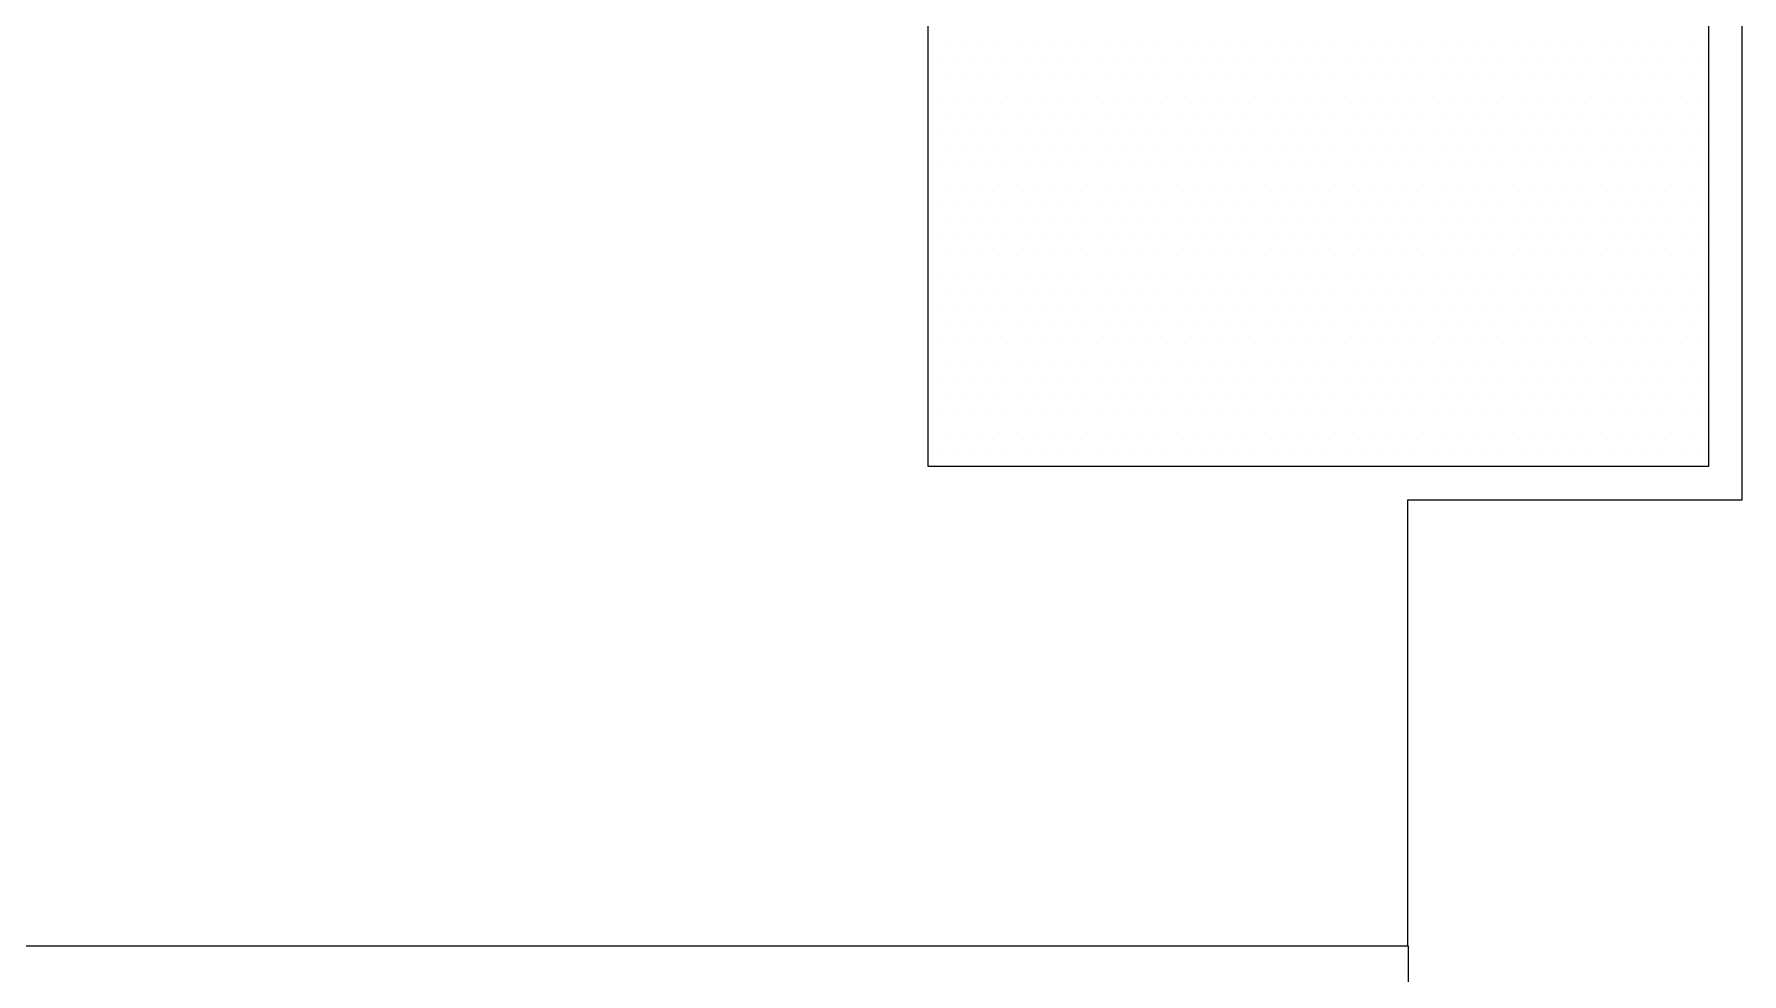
# Model space of a CAD drawing. Header units: metres. Extents: x 2480 to 2687, y 830 to 1066.
# Drawn here: x 2644.72 to 2652.38, y 887.26 to 891.48 of the extents above; entities that cross this region are included whole.
import ezdxf

# ---------------------------------------------------------------- set-up
doc = ezdxf.new("R2010")
doc.units = ezdxf.units.M

msp = doc.modelspace()

# ---------------------------------------------------------------- linework, layer by layer
at = {"color": 18, "true_color": 0x000000}
for p, q in [((2652.3774, 895.6851), (2652.3774, 889.3851)), ((2648.7274, 889.5351), (2648.7274, 895.5351)), ((2652.2274, 895.5351), (2652.2274, 889.5351)), ((2652.2274, 889.5351), (2648.7274, 889.5351)), ((2652.3774, 889.3851), (2650.8774, 889.3851)), ((2650.8774, 889.3851), (2650.8774, 887.3851)), ((2638.55, 887.3851), (2650.88, 887.3851)), ((2650.88, 887.3851), (2650.88, 873.7351))]:
    msp.add_line(p, q, dxfattribs=at)
at = {"color": 5, "linetype": 'Continuous'}
for p, q in [((2648.7279, 891.4355), (2648.7279, 891.4355)), ((2648.8072, 891.4355), (2648.8072, 891.4355)), ((2648.8866, 891.4355), (2648.8866, 891.4355)), ((2648.966, 891.4355), (2648.966, 891.4355)), ((2649.0454, 891.4355), (2649.0454, 891.4355)), ((2649.1247, 891.4355), (2649.1247, 891.4355)), ((2649.2041, 891.4355), (2649.2041, 891.4355)), ((2649.2835, 891.4355), (2649.2835, 891.4355)), ((2649.3629, 891.4355), (2649.3629, 891.4355)), ((2649.4422, 891.4355), (2649.4422, 891.4355)), ((2649.5216, 891.4355), (2649.5216, 891.4355)), ((2649.601, 891.4355), (2649.601, 891.4355)), ((2649.6804, 891.4355), (2649.6804, 891.4355)), ((2649.7597, 891.4355), (2649.7597, 891.4355)), ((2649.8391, 891.4355), (2649.8391, 891.4355)), ((2649.9185, 891.4355), (2649.9185, 891.4355)), ((2649.9979, 891.4355), (2649.9979, 891.4355)), ((2650.0772, 891.4355), (2650.0772, 891.4355)), ((2650.1566, 891.4355), (2650.1566, 891.4355)), ((2650.236, 891.4355), (2650.236, 891.4355)), ((2650.3154, 891.4355), (2650.3154, 891.4355)), ((2650.3947, 891.4355), (2650.3947, 891.4355)), ((2650.4741, 891.4355), (2650.4741, 891.4355)), ((2650.5535, 891.4355), (2650.5535, 891.4355)), ((2650.6329, 891.4355), (2650.6329, 891.4355)), ((2650.7122, 891.4355), (2650.7122, 891.4355)), ((2650.7916, 891.4355), (2650.7916, 891.4355)), ((2650.871, 891.4355), (2650.871, 891.4355)), ((2650.9504, 891.4355), (2650.9504, 891.4355)), ((2651.0297, 891.4355), (2651.0297, 891.4355)), ((2651.1091, 891.4355), (2651.1091, 891.4355)), ((2651.1885, 891.4355), (2651.1885, 891.4355)), ((2651.2679, 891.4355), (2651.2679, 891.4355)), ((2651.3472, 891.4355), (2651.3472, 891.4355)), ((2651.4266, 891.4355), (2651.4266, 891.4355)), ((2651.506, 891.4355), (2651.506, 891.4355)), ((2651.5854, 891.4355), (2651.5854, 891.4355)), ((2651.6647, 891.4355), (2651.6647, 891.4355)), ((2651.7441, 891.4355), (2651.7441, 891.4355)), ((2651.8235, 891.4355), (2651.8235, 891.4355)), ((2651.9029, 891.4355), (2651.9029, 891.4355)), ((2651.9822, 891.4355), (2651.9822, 891.4355)), ((2652.0616, 891.4355), (2652.0616, 891.4355)), ((2652.141, 891.4355), (2652.141, 891.4355)), ((2652.2204, 891.4355), (2652.2204, 891.4355)), ((2648.7675, 891.3561), (2648.7675, 891.3561)), ((2648.8469, 891.3561), (2648.8469, 891.3561)), ((2648.9263, 891.3561), (2648.9263, 891.3561)), ((2649.0057, 891.3561), (2649.0057, 891.3561)), ((2649.085, 891.3561), (2649.085, 891.3561)), ((2649.1644, 891.3561), (2649.1644, 891.3561)), ((2649.2438, 891.3561), (2649.2438, 891.3561)), ((2649.3232, 891.3561), (2649.3232, 891.3561)), ((2649.4025, 891.3561), (2649.4025, 891.3561)), ((2649.4819, 891.3561), (2649.4819, 891.3561)), ((2649.5613, 891.3561), (2649.5613, 891.3561)), ((2649.6407, 891.3561), (2649.6407, 891.3561)), ((2649.72, 891.3561), (2649.72, 891.3561)), ((2649.7994, 891.3561), (2649.7994, 891.3561)), ((2649.8788, 891.3561), (2649.8788, 891.3561)), ((2649.9582, 891.3561), (2649.9582, 891.3561)), ((2650.0375, 891.3561), (2650.0375, 891.3561)), ((2650.1169, 891.3561), (2650.1169, 891.3561)), ((2650.1963, 891.3561), (2650.1963, 891.3561)), ((2650.2757, 891.3561), (2650.2757, 891.3561)), ((2650.355, 891.3561), (2650.355, 891.3561)), ((2650.4344, 891.3561), (2650.4344, 891.3561)), ((2650.5138, 891.3561), (2650.5138, 891.3561)), ((2650.5932, 891.3561), (2650.5932, 891.3561)), ((2650.6725, 891.3561), (2650.6725, 891.3561)), ((2650.7519, 891.3561), (2650.7519, 891.3561)), ((2650.8313, 891.3561), (2650.8313, 891.3561)), ((2650.9107, 891.3561), (2650.9107, 891.3561)), ((2650.99, 891.3561), (2650.99, 891.3561)), ((2651.0694, 891.3561), (2651.0694, 891.3561)), ((2651.1488, 891.3561), (2651.1488, 891.3561)), ((2651.2282, 891.3561), (2651.2282, 891.3561)), ((2651.3075, 891.3561), (2651.3075, 891.3561)), ((2651.3869, 891.3561), (2651.3869, 891.3561)), ((2651.4663, 891.3561), (2651.4663, 891.3561)), ((2651.5457, 891.3561), (2651.5457, 891.3561)), ((2651.625, 891.3561), (2651.625, 891.3561)), ((2651.7044, 891.3561), (2651.7044, 891.3561)), ((2651.7838, 891.3561), (2651.7838, 891.3561)), ((2651.8632, 891.3561), (2651.8632, 891.3561)), ((2651.9425, 891.3561), (2651.9425, 891.3561)), ((2652.0219, 891.3561), (2652.0219, 891.3561)), ((2652.1013, 891.3561), (2652.1013, 891.3561)), ((2652.1807, 891.3561), (2652.1807, 891.3561)), ((2648.7279, 891.2767), (2648.7279, 891.2767)), ((2648.8072, 891.2767), (2648.8072, 891.2767)), ((2648.8866, 891.2767), (2648.8866, 891.2767)), ((2648.966, 891.2767), (2648.966, 891.2767)), ((2649.0454, 891.2767), (2649.0454, 891.2767)), ((2649.1247, 891.2767), (2649.1247, 891.2767)), ((2649.2041, 891.2767), (2649.2041, 891.2767)), ((2649.2835, 891.2767), (2649.2835, 891.2767)), ((2649.3629, 891.2767), (2649.3629, 891.2767)), ((2649.4422, 891.2767), (2649.4422, 891.2767)), ((2649.5216, 891.2767), (2649.5216, 891.2767)), ((2649.601, 891.2767), (2649.601, 891.2767)), ((2649.6804, 891.2767), (2649.6804, 891.2767)), ((2649.7597, 891.2767), (2649.7597, 891.2767)), ((2649.8391, 891.2767), (2649.8391, 891.2767)), ((2649.9185, 891.2767), (2649.9185, 891.2767)), ((2649.9979, 891.2767), (2649.9979, 891.2767)), ((2650.0772, 891.2767), (2650.0772, 891.2767)), ((2650.1566, 891.2767), (2650.1566, 891.2767)), ((2650.236, 891.2767), (2650.236, 891.2767)), ((2650.3154, 891.2767), (2650.3154, 891.2767)), ((2650.3947, 891.2767), (2650.3947, 891.2767)), ((2650.4741, 891.2767), (2650.4741, 891.2767)), ((2650.5535, 891.2767), (2650.5535, 891.2767)), ((2650.6329, 891.2767), (2650.6329, 891.2767)), ((2650.7122, 891.2767), (2650.7122, 891.2767)), ((2650.7916, 891.2767), (2650.7916, 891.2767)), ((2650.871, 891.2767), (2650.871, 891.2767)), ((2650.9504, 891.2767), (2650.9504, 891.2767)), ((2651.0297, 891.2767), (2651.0297, 891.2767)), ((2651.1091, 891.2767), (2651.1091, 891.2767)), ((2651.1885, 891.2767), (2651.1885, 891.2767)), ((2651.2679, 891.2767), (2651.2679, 891.2767)), ((2651.3472, 891.2767), (2651.3472, 891.2767)), ((2651.4266, 891.2767), (2651.4266, 891.2767)), ((2651.506, 891.2767), (2651.506, 891.2767)), ((2651.5854, 891.2767), (2651.5854, 891.2767)), ((2651.6647, 891.2767), (2651.6647, 891.2767)), ((2651.7441, 891.2767), (2651.7441, 891.2767)), ((2651.8235, 891.2767), (2651.8235, 891.2767)), ((2651.9029, 891.2767), (2651.9029, 891.2767)), ((2651.9822, 891.2767), (2651.9822, 891.2767)), ((2652.0616, 891.2767), (2652.0616, 891.2767)), ((2652.141, 891.2767), (2652.141, 891.2767)), ((2652.2204, 891.2767), (2652.2204, 891.2767)), ((2648.7675, 891.1973), (2648.7675, 891.1973)), ((2648.8469, 891.1973), (2648.8469, 891.1973)), ((2648.9263, 891.1973), (2648.9263, 891.1973)), ((2649.0057, 891.1973), (2649.0057, 891.1973)), ((2649.085, 891.1973), (2649.085, 891.1973)), ((2649.1644, 891.1973), (2649.1644, 891.1973)), ((2649.2438, 891.1973), (2649.2438, 891.1973)), ((2649.3232, 891.1973), (2649.3232, 891.1973)), ((2649.4025, 891.1973), (2649.4025, 891.1973)), ((2649.4819, 891.1973), (2649.4819, 891.1973)), ((2649.5613, 891.1973), (2649.5613, 891.1973)), ((2649.6407, 891.1973), (2649.6407, 891.1973)), ((2649.72, 891.1973), (2649.72, 891.1973)), ((2649.7994, 891.1973), (2649.7994, 891.1973)), ((2649.8788, 891.1973), (2649.8788, 891.1973)), ((2649.9582, 891.1973), (2649.9582, 891.1973)), ((2650.0375, 891.1973), (2650.0375, 891.1973)), ((2650.1169, 891.1973), (2650.1169, 891.1973)), ((2650.1963, 891.1973), (2650.1963, 891.1973)), ((2650.2757, 891.1973), (2650.2757, 891.1973)), ((2650.355, 891.1973), (2650.355, 891.1973)), ((2650.4344, 891.1973), (2650.4344, 891.1973)), ((2650.5138, 891.1973), (2650.5138, 891.1973)), ((2650.5932, 891.1973), (2650.5932, 891.1973)), ((2650.6725, 891.1973), (2650.6725, 891.1973)), ((2650.7519, 891.1973), (2650.7519, 891.1973)), ((2650.8313, 891.1973), (2650.8313, 891.1973)), ((2650.9107, 891.1973), (2650.9107, 891.1973)), ((2650.99, 891.1973), (2650.99, 891.1973)), ((2651.0694, 891.1973), (2651.0694, 891.1973)), ((2651.1488, 891.1973), (2651.1488, 891.1973)), ((2651.2282, 891.1973), (2651.2282, 891.1973)), ((2651.3075, 891.1973), (2651.3075, 891.1973)), ((2651.3869, 891.1973), (2651.3869, 891.1973)), ((2651.4663, 891.1973), (2651.4663, 891.1973)), ((2651.5457, 891.1973), (2651.5457, 891.1973)), ((2651.625, 891.1973), (2651.625, 891.1973)), ((2651.7044, 891.1973), (2651.7044, 891.1973)), ((2651.7838, 891.1973), (2651.7838, 891.1973)), ((2651.8632, 891.1973), (2651.8632, 891.1973)), ((2651.9425, 891.1973), (2651.9425, 891.1973)), ((2652.0219, 891.1973), (2652.0219, 891.1973)), ((2652.1013, 891.1973), (2652.1013, 891.1973)), ((2652.1807, 891.1973), (2652.1807, 891.1973)), ((2648.7279, 891.118), (2648.7279, 891.118)), ((2648.8072, 891.118), (2648.8072, 891.118)), ((2648.8866, 891.118), (2648.8866, 891.118)), ((2648.966, 891.118), (2648.966, 891.118)), ((2649.0454, 891.118), (2649.0454, 891.118)), ((2649.1247, 891.118), (2649.1247, 891.118)), ((2649.2041, 891.118), (2649.2041, 891.118)), ((2649.2835, 891.118), (2649.2835, 891.118)), ((2649.3629, 891.118), (2649.3629, 891.118)), ((2649.4422, 891.118), (2649.4422, 891.118)), ((2649.5216, 891.118), (2649.5216, 891.118)), ((2649.601, 891.118), (2649.601, 891.118)), ((2649.6804, 891.118), (2649.6804, 891.118)), ((2649.7597, 891.118), (2649.7597, 891.118)), ((2649.8391, 891.118), (2649.8391, 891.118)), ((2649.9185, 891.118), (2649.9185, 891.118)), ((2649.9979, 891.118), (2649.9979, 891.118)), ((2650.0772, 891.118), (2650.0772, 891.118)), ((2650.1566, 891.118), (2650.1566, 891.118)), ((2650.236, 891.118), (2650.236, 891.118)), ((2650.3154, 891.118), (2650.3154, 891.118)), ((2650.3947, 891.118), (2650.3947, 891.118)), ((2650.4741, 891.118), (2650.4741, 891.118)), ((2650.5535, 891.118), (2650.5535, 891.118)), ((2650.6329, 891.118), (2650.6329, 891.118)), ((2650.7122, 891.118), (2650.7122, 891.118)), ((2650.7916, 891.118), (2650.7916, 891.118)), ((2650.871, 891.118), (2650.871, 891.118)), ((2650.9504, 891.118), (2650.9504, 891.118)), ((2651.0297, 891.118), (2651.0297, 891.118)), ((2651.1091, 891.118), (2651.1091, 891.118)), ((2651.1885, 891.118), (2651.1885, 891.118)), ((2651.2679, 891.118), (2651.2679, 891.118)), ((2651.3472, 891.118), (2651.3472, 891.118)), ((2651.4266, 891.118), (2651.4266, 891.118)), ((2651.506, 891.118), (2651.506, 891.118)), ((2651.5854, 891.118), (2651.5854, 891.118)), ((2651.6647, 891.118), (2651.6647, 891.118)), ((2651.7441, 891.118), (2651.7441, 891.118)), ((2651.8235, 891.118), (2651.8235, 891.118)), ((2651.9029, 891.118), (2651.9029, 891.118)), ((2651.9822, 891.118), (2651.9822, 891.118)), ((2652.0616, 891.118), (2652.0616, 891.118)), ((2652.141, 891.118), (2652.141, 891.118)), ((2652.2204, 891.118), (2652.2204, 891.118)), ((2648.7675, 891.0386), (2648.7675, 891.0386)), ((2648.8469, 891.0386), (2648.8469, 891.0386)), ((2648.9263, 891.0386), (2648.9263, 891.0386)), ((2649.0057, 891.0386), (2649.0057, 891.0386)), ((2649.085, 891.0386), (2649.085, 891.0386)), ((2649.1644, 891.0386), (2649.1644, 891.0386)), ((2649.2438, 891.0386), (2649.2438, 891.0386)), ((2649.3232, 891.0386), (2649.3232, 891.0386)), ((2649.4025, 891.0386), (2649.4025, 891.0386)), ((2649.4819, 891.0386), (2649.4819, 891.0386)), ((2649.5613, 891.0386), (2649.5613, 891.0386)), ((2649.6407, 891.0386), (2649.6407, 891.0386)), ((2649.72, 891.0386), (2649.72, 891.0386)), ((2649.7994, 891.0386), (2649.7994, 891.0386)), ((2649.8788, 891.0386), (2649.8788, 891.0386)), ((2649.9582, 891.0386), (2649.9582, 891.0386)), ((2650.0375, 891.0386), (2650.0375, 891.0386)), ((2650.1169, 891.0386), (2650.1169, 891.0386)), ((2650.1963, 891.0386), (2650.1963, 891.0386)), ((2650.2757, 891.0386), (2650.2757, 891.0386)), ((2650.355, 891.0386), (2650.355, 891.0386)), ((2650.4344, 891.0386), (2650.4344, 891.0386)), ((2650.5138, 891.0386), (2650.5138, 891.0386)), ((2650.5932, 891.0386), (2650.5932, 891.0386)), ((2650.6725, 891.0386), (2650.6725, 891.0386)), ((2650.7519, 891.0386), (2650.7519, 891.0386)), ((2650.8313, 891.0386), (2650.8313, 891.0386)), ((2650.9107, 891.0386), (2650.9107, 891.0386)), ((2650.99, 891.0386), (2650.99, 891.0386)), ((2651.0694, 891.0386), (2651.0694, 891.0386)), ((2651.1488, 891.0386), (2651.1488, 891.0386)), ((2651.2282, 891.0386), (2651.2282, 891.0386)), ((2651.3075, 891.0386), (2651.3075, 891.0386)), ((2651.3869, 891.0386), (2651.3869, 891.0386)), ((2651.4663, 891.0386), (2651.4663, 891.0386)), ((2651.5457, 891.0386), (2651.5457, 891.0386)), ((2651.625, 891.0386), (2651.625, 891.0386)), ((2651.7044, 891.0386), (2651.7044, 891.0386)), ((2651.7838, 891.0386), (2651.7838, 891.0386)), ((2651.8632, 891.0386), (2651.8632, 891.0386)), ((2651.9425, 891.0386), (2651.9425, 891.0386)), ((2652.0219, 891.0386), (2652.0219, 891.0386)), ((2652.1013, 891.0386), (2652.1013, 891.0386)), ((2652.1807, 891.0386), (2652.1807, 891.0386)), ((2648.7279, 890.9592), (2648.7279, 890.9592)), ((2648.8072, 890.9592), (2648.8072, 890.9592)), ((2648.8866, 890.9592), (2648.8866, 890.9592)), ((2648.966, 890.9592), (2648.966, 890.9592)), ((2649.0454, 890.9592), (2649.0454, 890.9592)), ((2649.1247, 890.9592), (2649.1247, 890.9592)), ((2649.2041, 890.9592), (2649.2041, 890.9592)), ((2649.2835, 890.9592), (2649.2835, 890.9592)), ((2649.3629, 890.9592), (2649.3629, 890.9592)), ((2649.4422, 890.9592), (2649.4422, 890.9592)), ((2649.5216, 890.9592), (2649.5216, 890.9592)), ((2649.601, 890.9592), (2649.601, 890.9592)), ((2649.6804, 890.9592), (2649.6804, 890.9592)), ((2649.7597, 890.9592), (2649.7597, 890.9592)), ((2649.8391, 890.9592), (2649.8391, 890.9592)), ((2649.9185, 890.9592), (2649.9185, 890.9592)), ((2649.9979, 890.9592), (2649.9979, 890.9592)), ((2650.0772, 890.9592), (2650.0772, 890.9592)), ((2650.1566, 890.9592), (2650.1566, 890.9592)), ((2650.236, 890.9592), (2650.236, 890.9592)), ((2650.3154, 890.9592), (2650.3154, 890.9592)), ((2650.3947, 890.9592), (2650.3947, 890.9592)), ((2650.4741, 890.9592), (2650.4741, 890.9592)), ((2650.5535, 890.9592), (2650.5535, 890.9592)), ((2650.6329, 890.9592), (2650.6329, 890.9592)), ((2650.7122, 890.9592), (2650.7122, 890.9592)), ((2650.7916, 890.9592), (2650.7916, 890.9592)), ((2650.871, 890.9592), (2650.871, 890.9592)), ((2650.9504, 890.9592), (2650.9504, 890.9592)), ((2651.0297, 890.9592), (2651.0297, 890.9592)), ((2651.1091, 890.9592), (2651.1091, 890.9592)), ((2651.1885, 890.9592), (2651.1885, 890.9592)), ((2651.2679, 890.9592), (2651.2679, 890.9592)), ((2651.3472, 890.9592), (2651.3472, 890.9592)), ((2651.4266, 890.9592), (2651.4266, 890.9592)), ((2651.506, 890.9592), (2651.506, 890.9592)), ((2651.5854, 890.9592), (2651.5854, 890.9592)), ((2651.6647, 890.9592), (2651.6647, 890.9592)), ((2651.7441, 890.9592), (2651.7441, 890.9592)), ((2651.8235, 890.9592), (2651.8235, 890.9592)), ((2651.9029, 890.9592), (2651.9029, 890.9592)), ((2651.9822, 890.9592), (2651.9822, 890.9592)), ((2652.0616, 890.9592), (2652.0616, 890.9592)), ((2652.141, 890.9592), (2652.141, 890.9592)), ((2652.2204, 890.9592), (2652.2204, 890.9592)), ((2648.7675, 890.8798), (2648.7675, 890.8798)), ((2648.8469, 890.8798), (2648.8469, 890.8798)), ((2648.9263, 890.8798), (2648.9263, 890.8798)), ((2649.0057, 890.8798), (2649.0057, 890.8798)), ((2649.085, 890.8798), (2649.085, 890.8798)), ((2649.1644, 890.8798), (2649.1644, 890.8798)), ((2649.2438, 890.8798), (2649.2438, 890.8798)), ((2649.3232, 890.8798), (2649.3232, 890.8798)), ((2649.4025, 890.8798), (2649.4025, 890.8798)), ((2649.4819, 890.8798), (2649.4819, 890.8798)), ((2649.5613, 890.8798), (2649.5613, 890.8798)), ((2649.6407, 890.8798), (2649.6407, 890.8798)), ((2649.72, 890.8798), (2649.72, 890.8798)), ((2649.7994, 890.8798), (2649.7994, 890.8798)), ((2649.8788, 890.8798), (2649.8788, 890.8798)), ((2649.9582, 890.8798), (2649.9582, 890.8798)), ((2650.0375, 890.8798), (2650.0375, 890.8798)), ((2650.1169, 890.8798), (2650.1169, 890.8798)), ((2650.1963, 890.8798), (2650.1963, 890.8798)), ((2650.2757, 890.8798), (2650.2757, 890.8798)), ((2650.355, 890.8798), (2650.355, 890.8798)), ((2650.4344, 890.8798), (2650.4344, 890.8798)), ((2650.5138, 890.8798), (2650.5138, 890.8798)), ((2650.5932, 890.8798), (2650.5932, 890.8798)), ((2650.6725, 890.8798), (2650.6725, 890.8798)), ((2650.7519, 890.8798), (2650.7519, 890.8798)), ((2650.8313, 890.8798), (2650.8313, 890.8798)), ((2650.9107, 890.8798), (2650.9107, 890.8798)), ((2650.99, 890.8798), (2650.99, 890.8798)), ((2651.0694, 890.8798), (2651.0694, 890.8798)), ((2651.1488, 890.8798), (2651.1488, 890.8798)), ((2651.2282, 890.8798), (2651.2282, 890.8798)), ((2651.3075, 890.8798), (2651.3075, 890.8798)), ((2651.3869, 890.8798), (2651.3869, 890.8798)), ((2651.4663, 890.8798), (2651.4663, 890.8798)), ((2651.5457, 890.8798), (2651.5457, 890.8798)), ((2651.625, 890.8798), (2651.625, 890.8798)), ((2651.7044, 890.8798), (2651.7044, 890.8798)), ((2651.7838, 890.8798), (2651.7838, 890.8798)), ((2651.8632, 890.8798), (2651.8632, 890.8798)), ((2651.9425, 890.8798), (2651.9425, 890.8798)), ((2652.0219, 890.8798), (2652.0219, 890.8798)), ((2652.1013, 890.8798), (2652.1013, 890.8798)), ((2652.1807, 890.8798), (2652.1807, 890.8798)), ((2648.7279, 890.8005), (2648.7279, 890.8005)), ((2648.8072, 890.8005), (2648.8072, 890.8005)), ((2648.8866, 890.8005), (2648.8866, 890.8005)), ((2648.966, 890.8005), (2648.966, 890.8005)), ((2649.0454, 890.8005), (2649.0454, 890.8005)), ((2649.1247, 890.8005), (2649.1247, 890.8005)), ((2649.2041, 890.8005), (2649.2041, 890.8005)), ((2649.2835, 890.8005), (2649.2835, 890.8005)), ((2649.3629, 890.8005), (2649.3629, 890.8005)), ((2649.4422, 890.8005), (2649.4422, 890.8005)), ((2649.5216, 890.8005), (2649.5216, 890.8005)), ((2649.601, 890.8005), (2649.601, 890.8005)), ((2649.6804, 890.8005), (2649.6804, 890.8005)), ((2649.7597, 890.8005), (2649.7597, 890.8005)), ((2649.8391, 890.8005), (2649.8391, 890.8005)), ((2649.9185, 890.8005), (2649.9185, 890.8005)), ((2649.9979, 890.8005), (2649.9979, 890.8005)), ((2650.0772, 890.8005), (2650.0772, 890.8005)), ((2650.1566, 890.8005), (2650.1566, 890.8005)), ((2650.236, 890.8005), (2650.236, 890.8005)), ((2650.3154, 890.8005), (2650.3154, 890.8005)), ((2650.3947, 890.8005), (2650.3947, 890.8005)), ((2650.4741, 890.8005), (2650.4741, 890.8005)), ((2650.5535, 890.8005), (2650.5535, 890.8005)), ((2650.6329, 890.8005), (2650.6329, 890.8005)), ((2650.7122, 890.8005), (2650.7122, 890.8005)), ((2650.7916, 890.8005), (2650.7916, 890.8005)), ((2650.871, 890.8005), (2650.871, 890.8005)), ((2650.9504, 890.8005), (2650.9504, 890.8005)), ((2651.0297, 890.8005), (2651.0297, 890.8005)), ((2651.1091, 890.8005), (2651.1091, 890.8005)), ((2651.1885, 890.8005), (2651.1885, 890.8005)), ((2651.2679, 890.8005), (2651.2679, 890.8005)), ((2651.3472, 890.8005), (2651.3472, 890.8005)), ((2651.4266, 890.8005), (2651.4266, 890.8005)), ((2651.506, 890.8005), (2651.506, 890.8005)), ((2651.5854, 890.8005), (2651.5854, 890.8005)), ((2651.6647, 890.8005), (2651.6647, 890.8005)), ((2651.7441, 890.8005), (2651.7441, 890.8005)), ((2651.8235, 890.8005), (2651.8235, 890.8005)), ((2651.9029, 890.8005), (2651.9029, 890.8005)), ((2651.9822, 890.8005), (2651.9822, 890.8005)), ((2652.0616, 890.8005), (2652.0616, 890.8005)), ((2652.141, 890.8005), (2652.141, 890.8005)), ((2652.2204, 890.8005), (2652.2204, 890.8005)), ((2648.7675, 890.7211), (2648.7675, 890.7211)), ((2648.8469, 890.7211), (2648.8469, 890.7211)), ((2648.9263, 890.7211), (2648.9263, 890.7211)), ((2649.0057, 890.7211), (2649.0057, 890.7211)), ((2649.085, 890.7211), (2649.085, 890.7211)), ((2649.1644, 890.7211), (2649.1644, 890.7211)), ((2649.2438, 890.7211), (2649.2438, 890.7211)), ((2649.3232, 890.7211), (2649.3232, 890.7211)), ((2649.4025, 890.7211), (2649.4025, 890.7211)), ((2649.4819, 890.7211), (2649.4819, 890.7211)), ((2649.5613, 890.7211), (2649.5613, 890.7211)), ((2649.6407, 890.7211), (2649.6407, 890.7211)), ((2649.72, 890.7211), (2649.72, 890.7211)), ((2649.7994, 890.7211), (2649.7994, 890.7211)), ((2649.8788, 890.7211), (2649.8788, 890.7211)), ((2649.9582, 890.7211), (2649.9582, 890.7211)), ((2650.0375, 890.7211), (2650.0375, 890.7211)), ((2650.1169, 890.7211), (2650.1169, 890.7211)), ((2650.1963, 890.7211), (2650.1963, 890.7211)), ((2650.2757, 890.7211), (2650.2757, 890.7211)), ((2650.355, 890.7211), (2650.355, 890.7211)), ((2650.4344, 890.7211), (2650.4344, 890.7211)), ((2650.5138, 890.7211), (2650.5138, 890.7211)), ((2650.5932, 890.7211), (2650.5932, 890.7211)), ((2650.6725, 890.7211), (2650.6725, 890.7211)), ((2650.7519, 890.7211), (2650.7519, 890.7211)), ((2650.8313, 890.7211), (2650.8313, 890.7211)), ((2650.9107, 890.7211), (2650.9107, 890.7211)), ((2650.99, 890.7211), (2650.99, 890.7211)), ((2651.0694, 890.7211), (2651.0694, 890.7211)), ((2651.1488, 890.7211), (2651.1488, 890.7211)), ((2651.2282, 890.7211), (2651.2282, 890.7211)), ((2651.3075, 890.7211), (2651.3075, 890.7211)), ((2651.3869, 890.7211), (2651.3869, 890.7211)), ((2651.4663, 890.7211), (2651.4663, 890.7211)), ((2651.5457, 890.7211), (2651.5457, 890.7211)), ((2651.625, 890.7211), (2651.625, 890.7211)), ((2651.7044, 890.7211), (2651.7044, 890.7211)), ((2651.7838, 890.7211), (2651.7838, 890.7211)), ((2651.8632, 890.7211), (2651.8632, 890.7211)), ((2651.9425, 890.7211), (2651.9425, 890.7211)), ((2652.0219, 890.7211), (2652.0219, 890.7211)), ((2652.1013, 890.7211), (2652.1013, 890.7211)), ((2652.1807, 890.7211), (2652.1807, 890.7211)), ((2648.7279, 890.6417), (2648.7279, 890.6417)), ((2648.8072, 890.6417), (2648.8072, 890.6417)), ((2648.8866, 890.6417), (2648.8866, 890.6417)), ((2648.966, 890.6417), (2648.966, 890.6417)), ((2649.0454, 890.6417), (2649.0454, 890.6417)), ((2649.1247, 890.6417), (2649.1247, 890.6417)), ((2649.2041, 890.6417), (2649.2041, 890.6417)), ((2649.2835, 890.6417), (2649.2835, 890.6417)), ((2649.3629, 890.6417), (2649.3629, 890.6417)), ((2649.4422, 890.6417), (2649.4422, 890.6417)), ((2649.5216, 890.6417), (2649.5216, 890.6417)), ((2649.601, 890.6417), (2649.601, 890.6417)), ((2649.6804, 890.6417), (2649.6804, 890.6417)), ((2649.7597, 890.6417), (2649.7597, 890.6417)), ((2649.8391, 890.6417), (2649.8391, 890.6417)), ((2649.9185, 890.6417), (2649.9185, 890.6417)), ((2649.9979, 890.6417), (2649.9979, 890.6417)), ((2650.0772, 890.6417), (2650.0772, 890.6417)), ((2650.1566, 890.6417), (2650.1566, 890.6417)), ((2650.236, 890.6417), (2650.236, 890.6417)), ((2650.3154, 890.6417), (2650.3154, 890.6417)), ((2650.3947, 890.6417), (2650.3947, 890.6417)), ((2650.4741, 890.6417), (2650.4741, 890.6417)), ((2650.5535, 890.6417), (2650.5535, 890.6417)), ((2650.6329, 890.6417), (2650.6329, 890.6417)), ((2650.7122, 890.6417), (2650.7122, 890.6417)), ((2650.7916, 890.6417), (2650.7916, 890.6417)), ((2650.871, 890.6417), (2650.871, 890.6417)), ((2650.9504, 890.6417), (2650.9504, 890.6417)), ((2651.0297, 890.6417), (2651.0297, 890.6417)), ((2651.1091, 890.6417), (2651.1091, 890.6417)), ((2651.1885, 890.6417), (2651.1885, 890.6417)), ((2651.2679, 890.6417), (2651.2679, 890.6417)), ((2651.3472, 890.6417), (2651.3472, 890.6417)), ((2651.4266, 890.6417), (2651.4266, 890.6417)), ((2651.506, 890.6417), (2651.506, 890.6417)), ((2651.5854, 890.6417), (2651.5854, 890.6417)), ((2651.6647, 890.6417), (2651.6647, 890.6417)), ((2651.7441, 890.6417), (2651.7441, 890.6417)), ((2651.8235, 890.6417), (2651.8235, 890.6417)), ((2651.9029, 890.6417), (2651.9029, 890.6417)), ((2651.9822, 890.6417), (2651.9822, 890.6417)), ((2652.0616, 890.6417), (2652.0616, 890.6417)), ((2652.141, 890.6417), (2652.141, 890.6417)), ((2652.2204, 890.6417), (2652.2204, 890.6417)), ((2648.7675, 890.5623), (2648.7675, 890.5623)), ((2648.8469, 890.5623), (2648.8469, 890.5623)), ((2648.9263, 890.5623), (2648.9263, 890.5623)), ((2649.0057, 890.5623), (2649.0057, 890.5623)), ((2649.085, 890.5623), (2649.085, 890.5623)), ((2649.1644, 890.5623), (2649.1644, 890.5623)), ((2649.2438, 890.5623), (2649.2438, 890.5623)), ((2649.3232, 890.5623), (2649.3232, 890.5623)), ((2649.4025, 890.5623), (2649.4025, 890.5623)), ((2649.4819, 890.5623), (2649.4819, 890.5623)), ((2649.5613, 890.5623), (2649.5613, 890.5623)), ((2649.6407, 890.5623), (2649.6407, 890.5623)), ((2649.72, 890.5623), (2649.72, 890.5623)), ((2649.7994, 890.5623), (2649.7994, 890.5623)), ((2649.8788, 890.5623), (2649.8788, 890.5623)), ((2649.9582, 890.5623), (2649.9582, 890.5623)), ((2650.0375, 890.5623), (2650.0375, 890.5623)), ((2650.1169, 890.5623), (2650.1169, 890.5623)), ((2650.1963, 890.5623), (2650.1963, 890.5623)), ((2650.2757, 890.5623), (2650.2757, 890.5623)), ((2650.355, 890.5623), (2650.355, 890.5623)), ((2650.4344, 890.5623), (2650.4344, 890.5623)), ((2650.5138, 890.5623), (2650.5138, 890.5623)), ((2650.5932, 890.5623), (2650.5932, 890.5623)), ((2650.6725, 890.5623), (2650.6725, 890.5623)), ((2650.7519, 890.5623), (2650.7519, 890.5623)), ((2650.8313, 890.5623), (2650.8313, 890.5623)), ((2650.9107, 890.5623), (2650.9107, 890.5623)), ((2650.99, 890.5623), (2650.99, 890.5623)), ((2651.0694, 890.5623), (2651.0694, 890.5623)), ((2651.1488, 890.5623), (2651.1488, 890.5623)), ((2651.2282, 890.5623), (2651.2282, 890.5623)), ((2651.3075, 890.5623), (2651.3075, 890.5623)), ((2651.3869, 890.5623), (2651.3869, 890.5623)), ((2651.4663, 890.5623), (2651.4663, 890.5623)), ((2651.5457, 890.5623), (2651.5457, 890.5623)), ((2651.625, 890.5623), (2651.625, 890.5623)), ((2651.7044, 890.5623), (2651.7044, 890.5623)), ((2651.7838, 890.5623), (2651.7838, 890.5623)), ((2651.8632, 890.5623), (2651.8632, 890.5623)), ((2651.9425, 890.5623), (2651.9425, 890.5623)), ((2652.0219, 890.5623), (2652.0219, 890.5623)), ((2652.1013, 890.5623), (2652.1013, 890.5623)), ((2652.1807, 890.5623), (2652.1807, 890.5623)), ((2648.7279, 890.483), (2648.7279, 890.483)), ((2648.8072, 890.483), (2648.8072, 890.483)), ((2648.8866, 890.483), (2648.8866, 890.483)), ((2648.966, 890.483), (2648.966, 890.483)), ((2649.0454, 890.483), (2649.0454, 890.483)), ((2649.1247, 890.483), (2649.1247, 890.483)), ((2649.2041, 890.483), (2649.2041, 890.483)), ((2649.2835, 890.483), (2649.2835, 890.483)), ((2649.3629, 890.483), (2649.3629, 890.483)), ((2649.4422, 890.483), (2649.4422, 890.483)), ((2649.5216, 890.483), (2649.5216, 890.483)), ((2649.601, 890.483), (2649.601, 890.483)), ((2649.6804, 890.483), (2649.6804, 890.483)), ((2649.7597, 890.483), (2649.7597, 890.483)), ((2649.8391, 890.483), (2649.8391, 890.483)), ((2649.9185, 890.483), (2649.9185, 890.483)), ((2649.9979, 890.483), (2649.9979, 890.483)), ((2650.0772, 890.483), (2650.0772, 890.483)), ((2650.1566, 890.483), (2650.1566, 890.483)), ((2650.236, 890.483), (2650.236, 890.483)), ((2650.3154, 890.483), (2650.3154, 890.483)), ((2650.3947, 890.483), (2650.3947, 890.483)), ((2650.4741, 890.483), (2650.4741, 890.483)), ((2650.5535, 890.483), (2650.5535, 890.483)), ((2650.6329, 890.483), (2650.6329, 890.483)), ((2650.7122, 890.483), (2650.7122, 890.483)), ((2650.7916, 890.483), (2650.7916, 890.483)), ((2650.871, 890.483), (2650.871, 890.483)), ((2650.9504, 890.483), (2650.9504, 890.483)), ((2651.0297, 890.483), (2651.0297, 890.483)), ((2651.1091, 890.483), (2651.1091, 890.483)), ((2651.1885, 890.483), (2651.1885, 890.483)), ((2651.2679, 890.483), (2651.2679, 890.483)), ((2651.3472, 890.483), (2651.3472, 890.483)), ((2651.4266, 890.483), (2651.4266, 890.483)), ((2651.506, 890.483), (2651.506, 890.483)), ((2651.5854, 890.483), (2651.5854, 890.483)), ((2651.6647, 890.483), (2651.6647, 890.483)), ((2651.7441, 890.483), (2651.7441, 890.483)), ((2651.8235, 890.483), (2651.8235, 890.483)), ((2651.9029, 890.483), (2651.9029, 890.483)), ((2651.9822, 890.483), (2651.9822, 890.483)), ((2652.0616, 890.483), (2652.0616, 890.483)), ((2652.141, 890.483), (2652.141, 890.483)), ((2652.2204, 890.483), (2652.2204, 890.483)), ((2648.7675, 890.4036), (2648.7675, 890.4036)), ((2648.8469, 890.4036), (2648.8469, 890.4036)), ((2648.9263, 890.4036), (2648.9263, 890.4036)), ((2649.0057, 890.4036), (2649.0057, 890.4036)), ((2649.085, 890.4036), (2649.085, 890.4036)), ((2649.1644, 890.4036), (2649.1644, 890.4036)), ((2649.2438, 890.4036), (2649.2438, 890.4036)), ((2649.3232, 890.4036), (2649.3232, 890.4036)), ((2649.4025, 890.4036), (2649.4025, 890.4036)), ((2649.4819, 890.4036), (2649.4819, 890.4036)), ((2649.5613, 890.4036), (2649.5613, 890.4036)), ((2649.6407, 890.4036), (2649.6407, 890.4036)), ((2649.72, 890.4036), (2649.72, 890.4036)), ((2649.7994, 890.4036), (2649.7994, 890.4036)), ((2649.8788, 890.4036), (2649.8788, 890.4036)), ((2649.9582, 890.4036), (2649.9582, 890.4036)), ((2650.0375, 890.4036), (2650.0375, 890.4036)), ((2650.1169, 890.4036), (2650.1169, 890.4036)), ((2650.1963, 890.4036), (2650.1963, 890.4036)), ((2650.2757, 890.4036), (2650.2757, 890.4036)), ((2650.355, 890.4036), (2650.355, 890.4036)), ((2650.4344, 890.4036), (2650.4344, 890.4036)), ((2650.5138, 890.4036), (2650.5138, 890.4036)), ((2650.5932, 890.4036), (2650.5932, 890.4036)), ((2650.6725, 890.4036), (2650.6725, 890.4036)), ((2650.7519, 890.4036), (2650.7519, 890.4036)), ((2650.8313, 890.4036), (2650.8313, 890.4036)), ((2650.9107, 890.4036), (2650.9107, 890.4036)), ((2650.99, 890.4036), (2650.99, 890.4036)), ((2651.0694, 890.4036), (2651.0694, 890.4036)), ((2651.1488, 890.4036), (2651.1488, 890.4036)), ((2651.2282, 890.4036), (2651.2282, 890.4036)), ((2651.3075, 890.4036), (2651.3075, 890.4036)), ((2651.3869, 890.4036), (2651.3869, 890.4036)), ((2651.4663, 890.4036), (2651.4663, 890.4036)), ((2651.5457, 890.4036), (2651.5457, 890.4036)), ((2651.625, 890.4036), (2651.625, 890.4036)), ((2651.7044, 890.4036), (2651.7044, 890.4036)), ((2651.7838, 890.4036), (2651.7838, 890.4036)), ((2651.8632, 890.4036), (2651.8632, 890.4036)), ((2651.9425, 890.4036), (2651.9425, 890.4036)), ((2652.0219, 890.4036), (2652.0219, 890.4036)), ((2652.1013, 890.4036), (2652.1013, 890.4036)), ((2652.1807, 890.4036), (2652.1807, 890.4036)), ((2648.7279, 890.3242), (2648.7279, 890.3242)), ((2648.8072, 890.3242), (2648.8072, 890.3242)), ((2648.8866, 890.3242), (2648.8866, 890.3242)), ((2648.966, 890.3242), (2648.966, 890.3242)), ((2649.0454, 890.3242), (2649.0454, 890.3242)), ((2649.1247, 890.3242), (2649.1247, 890.3242)), ((2649.2041, 890.3242), (2649.2041, 890.3242)), ((2649.2835, 890.3242), (2649.2835, 890.3242)), ((2649.3629, 890.3242), (2649.3629, 890.3242)), ((2649.4422, 890.3242), (2649.4422, 890.3242)), ((2649.5216, 890.3242), (2649.5216, 890.3242)), ((2649.601, 890.3242), (2649.601, 890.3242)), ((2649.6804, 890.3242), (2649.6804, 890.3242)), ((2649.7597, 890.3242), (2649.7597, 890.3242)), ((2649.8391, 890.3242), (2649.8391, 890.3242)), ((2649.9185, 890.3242), (2649.9185, 890.3242)), ((2649.9979, 890.3242), (2649.9979, 890.3242)), ((2650.0772, 890.3242), (2650.0772, 890.3242)), ((2650.1566, 890.3242), (2650.1566, 890.3242)), ((2650.236, 890.3242), (2650.236, 890.3242)), ((2650.3154, 890.3242), (2650.3154, 890.3242)), ((2650.3947, 890.3242), (2650.3947, 890.3242)), ((2650.4741, 890.3242), (2650.4741, 890.3242)), ((2650.5535, 890.3242), (2650.5535, 890.3242)), ((2650.6329, 890.3242), (2650.6329, 890.3242)), ((2650.7122, 890.3242), (2650.7122, 890.3242)), ((2650.7916, 890.3242), (2650.7916, 890.3242)), ((2650.871, 890.3242), (2650.871, 890.3242)), ((2650.9504, 890.3242), (2650.9504, 890.3242)), ((2651.0297, 890.3242), (2651.0297, 890.3242)), ((2651.1091, 890.3242), (2651.1091, 890.3242)), ((2651.1885, 890.3242), (2651.1885, 890.3242)), ((2651.2679, 890.3242), (2651.2679, 890.3242)), ((2651.3472, 890.3242), (2651.3472, 890.3242)), ((2651.4266, 890.3242), (2651.4266, 890.3242)), ((2651.506, 890.3242), (2651.506, 890.3242)), ((2651.5854, 890.3242), (2651.5854, 890.3242)), ((2651.6647, 890.3242), (2651.6647, 890.3242)), ((2651.7441, 890.3242), (2651.7441, 890.3242)), ((2651.8235, 890.3242), (2651.8235, 890.3242)), ((2651.9029, 890.3242), (2651.9029, 890.3242)), ((2651.9822, 890.3242), (2651.9822, 890.3242)), ((2652.0616, 890.3242), (2652.0616, 890.3242)), ((2652.141, 890.3242), (2652.141, 890.3242)), ((2652.2204, 890.3242), (2652.2204, 890.3242)), ((2648.7675, 890.2448), (2648.7675, 890.2448)), ((2648.8469, 890.2448), (2648.8469, 890.2448)), ((2648.9263, 890.2448), (2648.9263, 890.2448)), ((2649.0057, 890.2448), (2649.0057, 890.2448)), ((2649.085, 890.2448), (2649.085, 890.2448)), ((2649.1644, 890.2448), (2649.1644, 890.2448)), ((2649.2438, 890.2448), (2649.2438, 890.2448)), ((2649.3232, 890.2448), (2649.3232, 890.2448)), ((2649.4025, 890.2448), (2649.4025, 890.2448)), ((2649.4819, 890.2448), (2649.4819, 890.2448)), ((2649.5613, 890.2448), (2649.5613, 890.2448)), ((2649.6407, 890.2448), (2649.6407, 890.2448)), ((2649.72, 890.2448), (2649.72, 890.2448)), ((2649.7994, 890.2448), (2649.7994, 890.2448)), ((2649.8788, 890.2448), (2649.8788, 890.2448)), ((2649.9582, 890.2448), (2649.9582, 890.2448)), ((2650.0375, 890.2448), (2650.0375, 890.2448)), ((2650.1169, 890.2448), (2650.1169, 890.2448)), ((2650.1963, 890.2448), (2650.1963, 890.2448)), ((2650.2757, 890.2448), (2650.2757, 890.2448)), ((2650.355, 890.2448), (2650.355, 890.2448)), ((2650.4344, 890.2448), (2650.4344, 890.2448)), ((2650.5138, 890.2448), (2650.5138, 890.2448)), ((2650.5932, 890.2448), (2650.5932, 890.2448)), ((2650.6725, 890.2448), (2650.6725, 890.2448)), ((2650.7519, 890.2448), (2650.7519, 890.2448)), ((2650.8313, 890.2448), (2650.8313, 890.2448)), ((2650.9107, 890.2448), (2650.9107, 890.2448)), ((2650.99, 890.2448), (2650.99, 890.2448)), ((2651.0694, 890.2448), (2651.0694, 890.2448)), ((2651.1488, 890.2448), (2651.1488, 890.2448)), ((2651.2282, 890.2448), (2651.2282, 890.2448)), ((2651.3075, 890.2448), (2651.3075, 890.2448)), ((2651.3869, 890.2448), (2651.3869, 890.2448)), ((2651.4663, 890.2448), (2651.4663, 890.2448)), ((2651.5457, 890.2448), (2651.5457, 890.2448)), ((2651.625, 890.2448), (2651.625, 890.2448)), ((2651.7044, 890.2448), (2651.7044, 890.2448)), ((2651.7838, 890.2448), (2651.7838, 890.2448)), ((2651.8632, 890.2448), (2651.8632, 890.2448)), ((2651.9425, 890.2448), (2651.9425, 890.2448)), ((2652.0219, 890.2448), (2652.0219, 890.2448)), ((2652.1013, 890.2448), (2652.1013, 890.2448)), ((2652.1807, 890.2448), (2652.1807, 890.2448)), ((2648.7279, 890.1655), (2648.7279, 890.1655)), ((2648.8072, 890.1655), (2648.8072, 890.1655)), ((2648.8866, 890.1655), (2648.8866, 890.1655)), ((2648.966, 890.1655), (2648.966, 890.1655)), ((2649.0454, 890.1655), (2649.0454, 890.1655)), ((2649.1247, 890.1655), (2649.1247, 890.1655)), ((2649.2041, 890.1655), (2649.2041, 890.1655)), ((2649.2835, 890.1655), (2649.2835, 890.1655)), ((2649.3629, 890.1655), (2649.3629, 890.1655)), ((2649.4422, 890.1655), (2649.4422, 890.1655)), ((2649.5216, 890.1655), (2649.5216, 890.1655)), ((2649.601, 890.1655), (2649.601, 890.1655)), ((2649.6804, 890.1655), (2649.6804, 890.1655)), ((2649.7597, 890.1655), (2649.7597, 890.1655)), ((2649.8391, 890.1655), (2649.8391, 890.1655)), ((2649.9185, 890.1655), (2649.9185, 890.1655)), ((2649.9979, 890.1655), (2649.9979, 890.1655)), ((2650.0772, 890.1655), (2650.0772, 890.1655)), ((2650.1566, 890.1655), (2650.1566, 890.1655)), ((2650.236, 890.1655), (2650.236, 890.1655)), ((2650.3154, 890.1655), (2650.3154, 890.1655)), ((2650.3947, 890.1655), (2650.3947, 890.1655)), ((2650.4741, 890.1655), (2650.4741, 890.1655)), ((2650.5535, 890.1655), (2650.5535, 890.1655)), ((2650.6329, 890.1655), (2650.6329, 890.1655)), ((2650.7122, 890.1655), (2650.7122, 890.1655)), ((2650.7916, 890.1655), (2650.7916, 890.1655)), ((2650.871, 890.1655), (2650.871, 890.1655)), ((2650.9504, 890.1655), (2650.9504, 890.1655)), ((2651.0297, 890.1655), (2651.0297, 890.1655)), ((2651.1091, 890.1655), (2651.1091, 890.1655)), ((2651.1885, 890.1655), (2651.1885, 890.1655)), ((2651.2679, 890.1655), (2651.2679, 890.1655)), ((2651.3472, 890.1655), (2651.3472, 890.1655)), ((2651.4266, 890.1655), (2651.4266, 890.1655)), ((2651.506, 890.1655), (2651.506, 890.1655)), ((2651.5854, 890.1655), (2651.5854, 890.1655)), ((2651.6647, 890.1655), (2651.6647, 890.1655)), ((2651.7441, 890.1655), (2651.7441, 890.1655)), ((2651.8235, 890.1655), (2651.8235, 890.1655)), ((2651.9029, 890.1655), (2651.9029, 890.1655)), ((2651.9822, 890.1655), (2651.9822, 890.1655)), ((2652.0616, 890.1655), (2652.0616, 890.1655)), ((2652.141, 890.1655), (2652.141, 890.1655)), ((2652.2204, 890.1655), (2652.2204, 890.1655)), ((2648.7675, 890.0861), (2648.7675, 890.0861)), ((2648.8469, 890.0861), (2648.8469, 890.0861)), ((2648.9263, 890.0861), (2648.9263, 890.0861)), ((2649.0057, 890.0861), (2649.0057, 890.0861)), ((2649.085, 890.0861), (2649.085, 890.0861)), ((2649.1644, 890.0861), (2649.1644, 890.0861)), ((2649.2438, 890.0861), (2649.2438, 890.0861)), ((2649.3232, 890.0861), (2649.3232, 890.0861)), ((2649.4025, 890.0861), (2649.4025, 890.0861)), ((2649.4819, 890.0861), (2649.4819, 890.0861)), ((2649.5613, 890.0861), (2649.5613, 890.0861)), ((2649.6407, 890.0861), (2649.6407, 890.0861)), ((2649.72, 890.0861), (2649.72, 890.0861)), ((2649.7994, 890.0861), (2649.7994, 890.0861)), ((2649.8788, 890.0861), (2649.8788, 890.0861)), ((2649.9582, 890.0861), (2649.9582, 890.0861)), ((2650.0375, 890.0861), (2650.0375, 890.0861)), ((2650.1169, 890.0861), (2650.1169, 890.0861)), ((2650.1963, 890.0861), (2650.1963, 890.0861)), ((2650.2757, 890.0861), (2650.2757, 890.0861)), ((2650.355, 890.0861), (2650.355, 890.0861)), ((2650.4344, 890.0861), (2650.4344, 890.0861)), ((2650.5138, 890.0861), (2650.5138, 890.0861)), ((2650.5932, 890.0861), (2650.5932, 890.0861)), ((2650.6725, 890.0861), (2650.6725, 890.0861)), ((2650.7519, 890.0861), (2650.7519, 890.0861)), ((2650.8313, 890.0861), (2650.8313, 890.0861)), ((2650.9107, 890.0861), (2650.9107, 890.0861)), ((2650.99, 890.0861), (2650.99, 890.0861)), ((2651.0694, 890.0861), (2651.0694, 890.0861)), ((2651.1488, 890.0861), (2651.1488, 890.0861)), ((2651.2282, 890.0861), (2651.2282, 890.0861)), ((2651.3075, 890.0861), (2651.3075, 890.0861)), ((2651.3869, 890.0861), (2651.3869, 890.0861)), ((2651.4663, 890.0861), (2651.4663, 890.0861)), ((2651.5457, 890.0861), (2651.5457, 890.0861)), ((2651.625, 890.0861), (2651.625, 890.0861)), ((2651.7044, 890.0861), (2651.7044, 890.0861)), ((2651.7838, 890.0861), (2651.7838, 890.0861)), ((2651.8632, 890.0861), (2651.8632, 890.0861)), ((2651.9425, 890.0861), (2651.9425, 890.0861)), ((2652.0219, 890.0861), (2652.0219, 890.0861)), ((2652.1013, 890.0861), (2652.1013, 890.0861)), ((2652.1807, 890.0861), (2652.1807, 890.0861)), ((2648.7279, 890.0067), (2648.7279, 890.0067)), ((2648.8072, 890.0067), (2648.8072, 890.0067)), ((2648.8866, 890.0067), (2648.8866, 890.0067)), ((2648.966, 890.0067), (2648.966, 890.0067)), ((2649.0454, 890.0067), (2649.0454, 890.0067)), ((2649.1247, 890.0067), (2649.1247, 890.0067)), ((2649.2041, 890.0067), (2649.2041, 890.0067)), ((2649.2835, 890.0067), (2649.2835, 890.0067)), ((2649.3629, 890.0067), (2649.3629, 890.0067)), ((2649.4422, 890.0067), (2649.4422, 890.0067)), ((2649.5216, 890.0067), (2649.5216, 890.0067)), ((2649.601, 890.0067), (2649.601, 890.0067)), ((2649.6804, 890.0067), (2649.6804, 890.0067)), ((2649.7597, 890.0067), (2649.7597, 890.0067)), ((2649.8391, 890.0067), (2649.8391, 890.0067)), ((2649.9185, 890.0067), (2649.9185, 890.0067)), ((2649.9979, 890.0067), (2649.9979, 890.0067)), ((2650.0772, 890.0067), (2650.0772, 890.0067)), ((2650.1566, 890.0067), (2650.1566, 890.0067)), ((2650.236, 890.0067), (2650.236, 890.0067)), ((2650.3154, 890.0067), (2650.3154, 890.0067)), ((2650.3947, 890.0067), (2650.3947, 890.0067)), ((2650.4741, 890.0067), (2650.4741, 890.0067)), ((2650.5535, 890.0067), (2650.5535, 890.0067)), ((2650.6329, 890.0067), (2650.6329, 890.0067)), ((2650.7122, 890.0067), (2650.7122, 890.0067)), ((2650.7916, 890.0067), (2650.7916, 890.0067)), ((2650.871, 890.0067), (2650.871, 890.0067)), ((2650.9504, 890.0067), (2650.9504, 890.0067)), ((2651.0297, 890.0067), (2651.0297, 890.0067)), ((2651.1091, 890.0067), (2651.1091, 890.0067)), ((2651.1885, 890.0067), (2651.1885, 890.0067)), ((2651.2679, 890.0067), (2651.2679, 890.0067)), ((2651.3472, 890.0067), (2651.3472, 890.0067)), ((2651.4266, 890.0067), (2651.4266, 890.0067)), ((2651.506, 890.0067), (2651.506, 890.0067)), ((2651.5854, 890.0067), (2651.5854, 890.0067)), ((2651.6647, 890.0067), (2651.6647, 890.0067)), ((2651.7441, 890.0067), (2651.7441, 890.0067)), ((2651.8235, 890.0067), (2651.8235, 890.0067)), ((2651.9029, 890.0067), (2651.9029, 890.0067)), ((2651.9822, 890.0067), (2651.9822, 890.0067)), ((2652.0616, 890.0067), (2652.0616, 890.0067)), ((2652.141, 890.0067), (2652.141, 890.0067)), ((2652.2204, 890.0067), (2652.2204, 890.0067)), ((2648.7675, 889.9273), (2648.7675, 889.9273)), ((2648.8469, 889.9273), (2648.8469, 889.9273)), ((2648.9263, 889.9273), (2648.9263, 889.9273)), ((2649.0057, 889.9273), (2649.0057, 889.9273)), ((2649.085, 889.9273), (2649.085, 889.9273)), ((2649.1644, 889.9273), (2649.1644, 889.9273)), ((2649.2438, 889.9273), (2649.2438, 889.9273)), ((2649.3232, 889.9273), (2649.3232, 889.9273)), ((2649.4025, 889.9273), (2649.4025, 889.9273)), ((2649.4819, 889.9273), (2649.4819, 889.9273)), ((2649.5613, 889.9273), (2649.5613, 889.9273)), ((2649.6407, 889.9273), (2649.6407, 889.9273)), ((2649.72, 889.9273), (2649.72, 889.9273)), ((2649.7994, 889.9273), (2649.7994, 889.9273)), ((2649.8788, 889.9273), (2649.8788, 889.9273)), ((2649.9582, 889.9273), (2649.9582, 889.9273)), ((2650.0375, 889.9273), (2650.0375, 889.9273)), ((2650.1169, 889.9273), (2650.1169, 889.9273)), ((2650.1963, 889.9273), (2650.1963, 889.9273)), ((2650.2757, 889.9273), (2650.2757, 889.9273)), ((2650.355, 889.9273), (2650.355, 889.9273)), ((2650.4344, 889.9273), (2650.4344, 889.9273)), ((2650.5138, 889.9273), (2650.5138, 889.9273)), ((2650.5932, 889.9273), (2650.5932, 889.9273)), ((2650.6725, 889.9273), (2650.6725, 889.9273)), ((2650.7519, 889.9273), (2650.7519, 889.9273)), ((2650.8313, 889.9273), (2650.8313, 889.9273)), ((2650.9107, 889.9273), (2650.9107, 889.9273)), ((2650.99, 889.9273), (2650.99, 889.9273)), ((2651.0694, 889.9273), (2651.0694, 889.9273)), ((2651.1488, 889.9273), (2651.1488, 889.9273)), ((2651.2282, 889.9273), (2651.2282, 889.9273)), ((2651.3075, 889.9273), (2651.3075, 889.9273)), ((2651.3869, 889.9273), (2651.3869, 889.9273)), ((2651.4663, 889.9273), (2651.4663, 889.9273)), ((2651.5457, 889.9273), (2651.5457, 889.9273)), ((2651.625, 889.9273), (2651.625, 889.9273)), ((2651.7044, 889.9273), (2651.7044, 889.9273)), ((2651.7838, 889.9273), (2651.7838, 889.9273)), ((2651.8632, 889.9273), (2651.8632, 889.9273)), ((2651.9425, 889.9273), (2651.9425, 889.9273)), ((2652.0219, 889.9273), (2652.0219, 889.9273)), ((2652.1013, 889.9273), (2652.1013, 889.9273)), ((2652.1807, 889.9273), (2652.1807, 889.9273)), ((2648.7279, 889.848), (2648.7279, 889.848)), ((2648.8072, 889.848), (2648.8072, 889.848)), ((2648.8866, 889.848), (2648.8866, 889.848)), ((2648.966, 889.848), (2648.966, 889.848)), ((2649.0454, 889.848), (2649.0454, 889.848)), ((2649.1247, 889.848), (2649.1247, 889.848)), ((2649.2041, 889.848), (2649.2041, 889.848)), ((2649.2835, 889.848), (2649.2835, 889.848)), ((2649.3629, 889.848), (2649.3629, 889.848)), ((2649.4422, 889.848), (2649.4422, 889.848)), ((2649.5216, 889.848), (2649.5216, 889.848)), ((2649.601, 889.848), (2649.601, 889.848)), ((2649.6804, 889.848), (2649.6804, 889.848)), ((2649.7597, 889.848), (2649.7597, 889.848)), ((2649.8391, 889.848), (2649.8391, 889.848)), ((2649.9185, 889.848), (2649.9185, 889.848)), ((2649.9979, 889.848), (2649.9979, 889.848)), ((2650.0772, 889.848), (2650.0772, 889.848)), ((2650.1566, 889.848), (2650.1566, 889.848)), ((2650.236, 889.848), (2650.236, 889.848)), ((2650.3154, 889.848), (2650.3154, 889.848)), ((2650.3947, 889.848), (2650.3947, 889.848)), ((2650.4741, 889.848), (2650.4741, 889.848)), ((2650.5535, 889.848), (2650.5535, 889.848)), ((2650.6329, 889.848), (2650.6329, 889.848)), ((2650.7122, 889.848), (2650.7122, 889.848)), ((2650.7916, 889.848), (2650.7916, 889.848)), ((2650.871, 889.848), (2650.871, 889.848)), ((2650.9504, 889.848), (2650.9504, 889.848)), ((2651.0297, 889.848), (2651.0297, 889.848)), ((2651.1091, 889.848), (2651.1091, 889.848)), ((2651.1885, 889.848), (2651.1885, 889.848)), ((2651.2679, 889.848), (2651.2679, 889.848)), ((2651.3472, 889.848), (2651.3472, 889.848)), ((2651.4266, 889.848), (2651.4266, 889.848)), ((2651.506, 889.848), (2651.506, 889.848)), ((2651.5854, 889.848), (2651.5854, 889.848)), ((2651.6647, 889.848), (2651.6647, 889.848)), ((2651.7441, 889.848), (2651.7441, 889.848)), ((2651.8235, 889.848), (2651.8235, 889.848)), ((2651.9029, 889.848), (2651.9029, 889.848)), ((2651.9822, 889.848), (2651.9822, 889.848)), ((2652.0616, 889.848), (2652.0616, 889.848)), ((2652.141, 889.848), (2652.141, 889.848)), ((2652.2204, 889.848), (2652.2204, 889.848)), ((2648.7675, 889.7686), (2648.7675, 889.7686)), ((2648.8469, 889.7686), (2648.8469, 889.7686)), ((2648.9263, 889.7686), (2648.9263, 889.7686)), ((2649.0057, 889.7686), (2649.0057, 889.7686)), ((2649.085, 889.7686), (2649.085, 889.7686)), ((2649.1644, 889.7686), (2649.1644, 889.7686)), ((2649.2438, 889.7686), (2649.2438, 889.7686)), ((2649.3232, 889.7686), (2649.3232, 889.7686)), ((2649.4025, 889.7686), (2649.4025, 889.7686)), ((2649.4819, 889.7686), (2649.4819, 889.7686)), ((2649.5613, 889.7686), (2649.5613, 889.7686)), ((2649.6407, 889.7686), (2649.6407, 889.7686)), ((2649.72, 889.7686), (2649.72, 889.7686)), ((2649.7994, 889.7686), (2649.7994, 889.7686)), ((2649.8788, 889.7686), (2649.8788, 889.7686)), ((2649.9582, 889.7686), (2649.9582, 889.7686)), ((2650.0375, 889.7686), (2650.0375, 889.7686)), ((2650.1169, 889.7686), (2650.1169, 889.7686)), ((2650.1963, 889.7686), (2650.1963, 889.7686)), ((2650.2757, 889.7686), (2650.2757, 889.7686)), ((2650.355, 889.7686), (2650.355, 889.7686)), ((2650.4344, 889.7686), (2650.4344, 889.7686)), ((2650.5138, 889.7686), (2650.5138, 889.7686)), ((2650.5932, 889.7686), (2650.5932, 889.7686)), ((2650.6725, 889.7686), (2650.6725, 889.7686)), ((2650.7519, 889.7686), (2650.7519, 889.7686)), ((2650.8313, 889.7686), (2650.8313, 889.7686)), ((2650.9107, 889.7686), (2650.9107, 889.7686)), ((2650.99, 889.7686), (2650.99, 889.7686)), ((2651.0694, 889.7686), (2651.0694, 889.7686)), ((2651.1488, 889.7686), (2651.1488, 889.7686)), ((2651.2282, 889.7686), (2651.2282, 889.7686)), ((2651.3075, 889.7686), (2651.3075, 889.7686)), ((2651.3869, 889.7686), (2651.3869, 889.7686)), ((2651.4663, 889.7686), (2651.4663, 889.7686)), ((2651.5457, 889.7686), (2651.5457, 889.7686)), ((2651.625, 889.7686), (2651.625, 889.7686)), ((2651.7044, 889.7686), (2651.7044, 889.7686)), ((2651.7838, 889.7686), (2651.7838, 889.7686)), ((2651.8632, 889.7686), (2651.8632, 889.7686)), ((2651.9425, 889.7686), (2651.9425, 889.7686)), ((2652.0219, 889.7686), (2652.0219, 889.7686)), ((2652.1013, 889.7686), (2652.1013, 889.7686)), ((2652.1807, 889.7686), (2652.1807, 889.7686)), ((2648.7279, 889.6892), (2648.7279, 889.6892)), ((2648.8072, 889.6892), (2648.8072, 889.6892)), ((2648.8866, 889.6892), (2648.8866, 889.6892)), ((2648.966, 889.6892), (2648.966, 889.6892)), ((2649.0454, 889.6892), (2649.0454, 889.6892)), ((2649.1247, 889.6892), (2649.1247, 889.6892)), ((2649.2041, 889.6892), (2649.2041, 889.6892)), ((2649.2835, 889.6892), (2649.2835, 889.6892)), ((2649.3629, 889.6892), (2649.3629, 889.6892)), ((2649.4422, 889.6892), (2649.4422, 889.6892)), ((2649.5216, 889.6892), (2649.5216, 889.6892)), ((2649.601, 889.6892), (2649.601, 889.6892)), ((2649.6804, 889.6892), (2649.6804, 889.6892)), ((2649.7597, 889.6892), (2649.7597, 889.6892)), ((2649.8391, 889.6892), (2649.8391, 889.6892)), ((2649.9185, 889.6892), (2649.9185, 889.6892)), ((2649.9979, 889.6892), (2649.9979, 889.6892)), ((2650.0772, 889.6892), (2650.0772, 889.6892)), ((2650.1566, 889.6892), (2650.1566, 889.6892)), ((2650.236, 889.6892), (2650.236, 889.6892)), ((2650.3154, 889.6892), (2650.3154, 889.6892)), ((2650.3947, 889.6892), (2650.3947, 889.6892)), ((2650.4741, 889.6892), (2650.4741, 889.6892)), ((2650.5535, 889.6892), (2650.5535, 889.6892)), ((2650.6329, 889.6892), (2650.6329, 889.6892)), ((2650.7122, 889.6892), (2650.7122, 889.6892)), ((2650.7916, 889.6892), (2650.7916, 889.6892)), ((2650.871, 889.6892), (2650.871, 889.6892)), ((2650.9504, 889.6892), (2650.9504, 889.6892)), ((2651.0297, 889.6892), (2651.0297, 889.6892)), ((2651.1091, 889.6892), (2651.1091, 889.6892)), ((2651.1885, 889.6892), (2651.1885, 889.6892)), ((2651.2679, 889.6892), (2651.2679, 889.6892)), ((2651.3472, 889.6892), (2651.3472, 889.6892)), ((2651.4266, 889.6892), (2651.4266, 889.6892)), ((2651.506, 889.6892), (2651.506, 889.6892)), ((2651.5854, 889.6892), (2651.5854, 889.6892)), ((2651.6647, 889.6892), (2651.6647, 889.6892)), ((2651.7441, 889.6892), (2651.7441, 889.6892)), ((2651.8235, 889.6892), (2651.8235, 889.6892)), ((2651.9029, 889.6892), (2651.9029, 889.6892)), ((2651.9822, 889.6892), (2651.9822, 889.6892)), ((2652.0616, 889.6892), (2652.0616, 889.6892)), ((2652.141, 889.6892), (2652.141, 889.6892)), ((2652.2204, 889.6892), (2652.2204, 889.6892)), ((2648.7675, 889.6098), (2648.7675, 889.6098)), ((2648.8469, 889.6098), (2648.8469, 889.6098)), ((2648.9263, 889.6098), (2648.9263, 889.6098)), ((2649.0057, 889.6098), (2649.0057, 889.6098)), ((2649.085, 889.6098), (2649.085, 889.6098)), ((2649.1644, 889.6098), (2649.1644, 889.6098)), ((2649.2438, 889.6098), (2649.2438, 889.6098)), ((2649.3232, 889.6098), (2649.3232, 889.6098)), ((2649.4025, 889.6098), (2649.4025, 889.6098)), ((2649.4819, 889.6098), (2649.4819, 889.6098)), ((2649.5613, 889.6098), (2649.5613, 889.6098)), ((2649.6407, 889.6098), (2649.6407, 889.6098)), ((2649.72, 889.6098), (2649.72, 889.6098)), ((2649.7994, 889.6098), (2649.7994, 889.6098)), ((2649.8788, 889.6098), (2649.8788, 889.6098)), ((2649.9582, 889.6098), (2649.9582, 889.6098)), ((2650.0375, 889.6098), (2650.0375, 889.6098)), ((2650.1169, 889.6098), (2650.1169, 889.6098)), ((2650.1963, 889.6098), (2650.1963, 889.6098)), ((2650.2757, 889.6098), (2650.2757, 889.6098)), ((2650.355, 889.6098), (2650.355, 889.6098)), ((2650.4344, 889.6098), (2650.4344, 889.6098)), ((2650.5138, 889.6098), (2650.5138, 889.6098)), ((2650.5932, 889.6098), (2650.5932, 889.6098)), ((2650.6725, 889.6098), (2650.6725, 889.6098)), ((2650.7519, 889.6098), (2650.7519, 889.6098)), ((2650.8313, 889.6098), (2650.8313, 889.6098)), ((2650.9107, 889.6098), (2650.9107, 889.6098)), ((2650.99, 889.6098), (2650.99, 889.6098)), ((2651.0694, 889.6098), (2651.0694, 889.6098)), ((2651.1488, 889.6098), (2651.1488, 889.6098)), ((2651.2282, 889.6098), (2651.2282, 889.6098)), ((2651.3075, 889.6098), (2651.3075, 889.6098)), ((2651.3869, 889.6098), (2651.3869, 889.6098)), ((2651.4663, 889.6098), (2651.4663, 889.6098)), ((2651.5457, 889.6098), (2651.5457, 889.6098)), ((2651.625, 889.6098), (2651.625, 889.6098)), ((2651.7044, 889.6098), (2651.7044, 889.6098)), ((2651.7838, 889.6098), (2651.7838, 889.6098)), ((2651.8632, 889.6098), (2651.8632, 889.6098)), ((2651.9425, 889.6098), (2651.9425, 889.6098)), ((2652.0219, 889.6098), (2652.0219, 889.6098)), ((2652.1013, 889.6098), (2652.1013, 889.6098)), ((2652.1807, 889.6098), (2652.1807, 889.6098))]:
    msp.add_line(p, q, dxfattribs=at)

doc.saveas('drawing.dxf')
